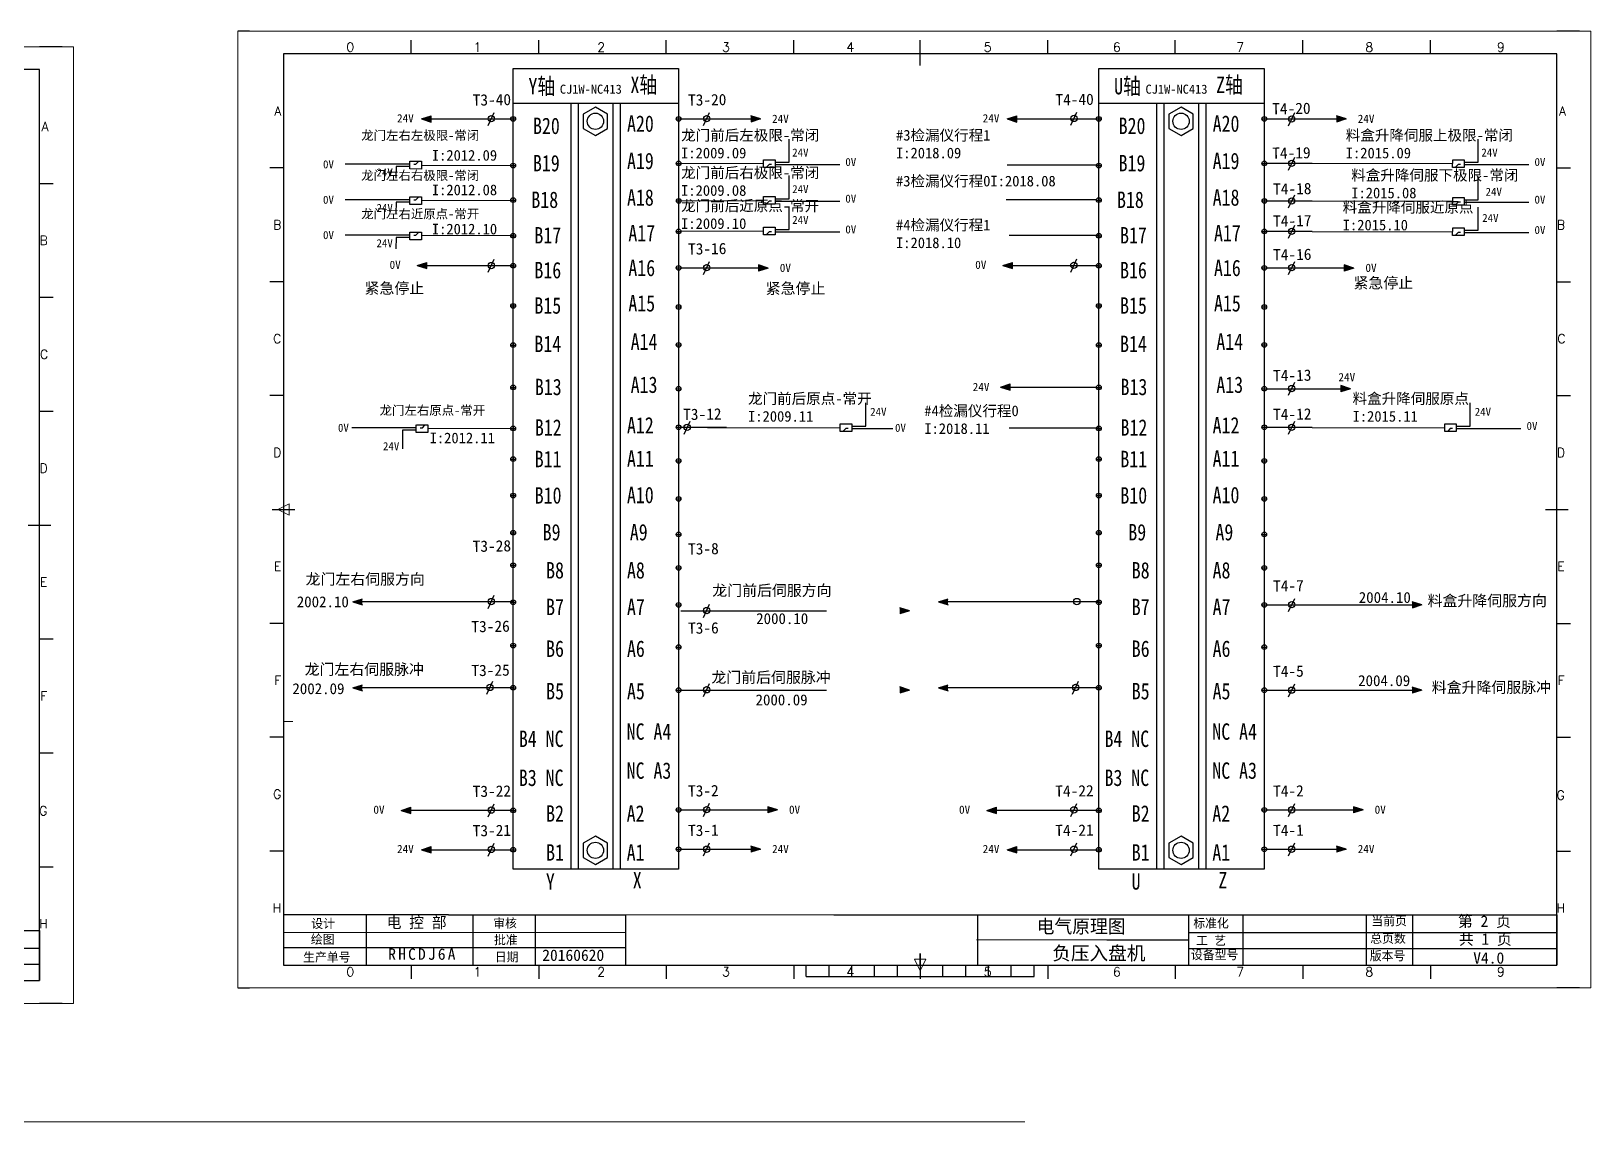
# Model space of a CAD drawing. Extents: x 2368 to 9674, y -1476 to 1321.
# Drawn here: x 4365 to 5049, y -358 to 121 of the extents above; entities that cross this region are included whole.
import ezdxf
from ezdxf.enums import TextEntityAlignment as Align

# ---------------------------------------------------------------- set-up
doc = ezdxf.new("R2010")
doc.units = 0
doc.header["$MEASUREMENT"] = 0
doc.linetypes.add('ACAD_ISO02W100', pattern=[15, 12, -3])
doc.layers.add('1', color=3, linetype='Continuous', lineweight=20)
doc.layers.add('AE_BOR', color=1, linetype='Continuous')
doc.layers.add('SYMS', color=7, linetype='Continuous')
doc.styles.add('HZ', font='', dxfattribs={"width": 0.8})
doc.styles.add('WD', font='romans.shx', dxfattribs={"bigfont": 'gbcbig.shx'})
doc.styles.get('HZ').set_extended_font_data('SimSun')

# ---------------------------------------------------------------- blocks, each defined once
blk = doc.blocks.new('gb_a2_a')
for p, q in [((584, 410), (25, 410)), ((25, 410), (25, 10)), ((584, 10), (584, 410)), ((25, 10), (584, 10))]:
    blk.add_line(p, q)
at = {"lineweight": 9, "ltscale": 0.1}
blk.add_line((25, 116.86), (29, 116.86), dxfattribs=at)
at = {"layer": 'AE_BOR', "lineweight": 30}
for p, q in [((10, 420), (4.93, 420)), ((594, 420), (584, 420)), ((4.93, 0), (10, 0)), ((594, 0), (584, 0))]:
    blk.add_line(p, q, dxfattribs=at)
at = {"layer": 'AE_BOR', "color": 1, "lineweight": 15}
for p, q in [((4.93, 420), (598.93, 420)), ((4.93, 0), (4.93, 420)), ((598.93, 420), (598.93, 0)), ((22.5, 210), (27.5, 212.5)), ((27.5, 212.5), (27.5, 207.5)), ((27.5, 207.5), (22.5, 210)), ((304.5, 7.5), (302, 12.5)), ((302, 12.5), (307, 12.5)), ((307, 12.5), (304.5, 7.5)), ((598.93, 0), (4.93, 0))]:
    blk.add_line(p, q, dxfattribs=at)
at = {"layer": 'AE_BOR'}
for p, q in [((81, 410), (81, 416)), ((137, 410), (137, 416)), ((193, 410), (193, 416)), ((249, 410), (249, 416)), ((304.5, 410), (304.5, 416)), ((360.5, 410), (360.5, 416)), ((416.5, 410), (416.5, 416)), ((472.5, 410), (472.5, 416)), ((528.5, 410), (528.5, 416)), ((25, 360), (19, 360)), ((584, 360), (590, 360)), ((25, 310), (19, 310)), ((584, 310), (590, 310)), ((25, 260), (19, 260)), ((584, 260), (590, 260)), ((25, 160), (19, 160)), ((584, 160), (590, 160)), ((25, 110), (19, 110)), ((584, 110), (590, 110)), ((25, 60), (19, 60)), ((584, 60), (590, 60)), ((81, 10), (81, 4)), ((137, 10), (137, 4)), ((193, 10), (193, 4)), ((249, 10), (249, 4)), ((304.5, 10), (304.5, 4)), ((360.5, 10), (360.5, 4)), ((416.5, 10), (416.5, 4)), ((472.5, 10), (472.5, 4)), ((528.5, 10), (528.5, 4))]:
    blk.add_line(p, q, dxfattribs=at)
at = {"layer": 'AE_BOR', "color": 2, "lineweight": 30}
for p, q in [((304.5, 405), (304.5, 415)), ((20, 210), (30, 210)), ((579, 210), (589, 210)), ((304.5, 10), (304.5, 15)), ((304.5, 15), (304.5, 5)), ((254.5, 5), (254.5, 10)), ((264.5, 5), (264.5, 10)), ((274.5, 5), (274.5, 10)), ((284.5, 5), (284.5, 10)), ((294.5, 5), (294.5, 10)), ((304.5, 10), (304.5, 5)), ((314.5, 5), (314.5, 10)), ((324.5, 5), (324.5, 10)), ((334.5, 5), (334.5, 10)), ((344.5, 5), (344.5, 10)), ((354.5, 5), (354.5, 10)), ((254.5, 5), (354.5, 5))]:
    blk.add_line(p, q, dxfattribs=at)
at = {"layer": 'AE_BOR', "style": 'WD'}
for s, p in [('0', (54.27, 411)), ('1', (110.12, 411)), ('2', (164.42, 411)), ('3', (219.22, 411)), ('4', (273.82, 411)), ('5', (334.12, 411)), ('6', (390.81, 411)), ('7', (445.01, 411)), ('8', (501.67, 411)), ('9', (559.4, 411)), ('0', (54.27, 5)), ('1', (110.12, 5)), ('2', (164.42, 5)), ('3', (219.22, 5)), ('4', (273.82, 5)), ('5', (334.12, 5)), ('6', (390.81, 5)), ('7', (445.01, 5)), ('8', (501.67, 5)), ('9', (559.4, 5))]:
    blk.add_text(s, height=4, dxfattribs=at).set_placement(p, align=Align.CENTER)
for s, p in [('A', (24, 385)), ('A', (588.05, 385)), ('B', (24, 335)), ('B', (587.67, 335)), ('C', (24, 285)), ('C', (587.86, 285)), ('D', (24, 235)), ('D', (587.67, 235)), ('E', (24, 185)), ('E', (587.48, 185)), ('F', (24, 135)), ('F', (587.48, 135)), ('F', (587.48, 135)), ('G', (24, 85)), ('G', (587.48, 84.56)), ('H', (24, 35)), ('H', (587.67, 35))]:
    blk.add_text(s, height=4, dxfattribs=at).set_placement(p, align=Align.MIDDLE_RIGHT)

msp = doc.modelspace()

# ---------------------------------------------------------------- hatches: boundary and pattern name
for points in [[(4535.92688, 82.68539), (4540.17178, 84.04576), (4540.17178, 81.32503)], [(4684.70133, 82.68539), (4680.45643, 81.32503), (4680.45643, 84.04576)], [(4793.05615, 82.68539), (4797.30106, 84.04576), (4797.30106, 81.32503)], [(4941.83061, 82.68539), (4937.58571, 81.32503), (4937.58571, 84.04576)], [(4533.98721, 18.34826), (4538.23211, 19.70862), (4538.23211, 16.98789)], [(4688.0959, 17.23894), (4683.851, 15.87858), (4683.851, 18.59931)], [(4791.11649, 18.34826), (4795.36139, 19.70862), (4795.36139, 16.98789)], [(4945.22518, 17.23894), (4940.98028, 15.87858), (4940.98028, 18.59931)], [(4790.12172, -35.03076), (4794.36662, -33.6704), (4794.36662, -36.39113)], [(4943.71747, -35.77106), (4939.47257, -37.13142), (4939.47257, -34.41069)], [(4505.71727, -129.34107), (4509.96217, -127.98071), (4509.96217, -130.70144)], [(4762.80734, -129.34107), (4767.05224, -127.98071), (4767.05224, -130.70144)], [(4975.03865, -130.67634), (4970.79375, -132.03671), (4970.79375, -129.31598)], [(4750.10786, -133.25657), (4745.86296, -134.61694), (4745.86296, -131.89621)], [(4505.71727, -167.05193), (4509.96217, -165.69157), (4509.96217, -168.4123)], [(4750.10786, -168.05183), (4745.86296, -169.4122), (4745.86296, -166.69147)], [(4762.80734, -167.05193), (4767.05224, -165.69157), (4767.05224, -168.4123)], [(4975.03865, -168.10897), (4970.79375, -169.46933), (4970.79375, -166.7486)], [(4526.88721, -220.87174), (4531.13211, -219.51138), (4531.13211, -222.23211)], [(4692.1359, -220.66106), (4687.891, -222.02142), (4687.891, -219.30069)], [(4784.01649, -220.87174), (4788.26139, -219.51138), (4788.26139, -222.23211)], [(4949.26518, -220.66106), (4945.02028, -222.02142), (4945.02028, -219.30069)], [(4535.92688, -238.14132), (4540.17178, -236.78095), (4540.17178, -239.50168)], [(4684.70133, -237.93063), (4680.45643, -239.291), (4680.45643, -236.57027)], [(4793.05615, -238.14132), (4797.30106, -236.78095), (4797.30106, -239.50168)], [(4941.83061, -237.93063), (4937.58571, -239.291), (4937.58571, -236.57027)]]:
    msp.add_hatch(color=256).paths.add_polyline_path(points)

# ---------------------------------------------------------------- linework, layer by layer
for p, q in [((4576.11835, 104.77825), (4648.75476, 104.77825)), ((4576.11835, -246.71174), (4576.11835, 104.77825)), ((4648.75476, 104.77825), (4648.75476, -246.71174)), ((4833.24763, 104.77825), (4905.88404, 104.77825)), ((4833.24763, -246.71174), (4833.24763, 104.77825)), ((4905.88404, 104.77825), (4905.88404, -246.71174)), ((4576.11835, 89.60362), (4648.75476, 89.60362)), ((4588.98271, 89.68691), (4635.79359, 89.68691)), ((4601.61645, -246.71174), (4601.61645, 89.68691)), ((4623.03709, 89.68691), (4623.03709, -246.71174)), ((4833.24763, 89.60362), (4905.88404, 89.60362)), ((4846.11199, 89.68691), (4892.92287, 89.68691)), ((4858.74573, -246.71174), (4858.74573, 89.68691)), ((4880.16637, 89.68691), (4880.16637, -246.71174)), ((4535.92688, 82.68539), (4540.17178, 84.04576)), ((4535.92688, 82.68539), (4540.17178, 81.32503)), ((4540.17178, 81.32503), (4540.17178, 84.04576)), ((4540.17178, 82.68539), (4576.11835, 82.68539)), ((4565.15755, 79.811), (4567.81472, 85.55978)), ((4648.75476, 82.68539), (4684.70133, 82.68539)), ((4659.70031, 79.811), (4662.35748, 85.55978)), ((4684.70133, 82.68539), (4680.45643, 84.04576)), ((4684.70133, 82.68539), (4680.45643, 81.32503)), ((4793.05615, 82.68539), (4797.30106, 84.04576)), ((4793.05615, 82.68539), (4797.30106, 81.32503)), ((4797.30106, 81.32503), (4797.30106, 84.04576)), ((4797.30106, 82.68539), (4833.24763, 82.68539)), ((4821.00103, 79.91508), (4823.65821, 85.66385)), ((4905.88404, 82.68539), (4941.83061, 82.68539)), ((4916.57731, 79.70439), (4919.23448, 85.45317)), ((4941.83061, 82.68539), (4937.58571, 84.04576)), ((4941.83061, 82.68539), (4937.58571, 81.32503)), ((4530.78501, 62.77239), (4502.40432, 62.77239)), ((4530.77951, 60.72525), (4530.78861, 64.12021)), ((4530.78861, 64.12021), (4535.87511, 64.10659)), ((4535.87511, 64.10659), (4535.86602, 60.71163)), ((4686.02228, 61.34805), (4686.03137, 64.74301)), ((4686.03137, 64.74301), (4691.11787, 64.72939)), ((4691.11787, 64.72939), (4691.10878, 61.33443)), ((4691.11238, 62.68225), (4719.49307, 62.68225)), ((4916.57731, 60.18751), (4919.23448, 65.93629)), ((4988.59521, 61.34805), (4988.6043, 64.74301)), ((4988.6043, 64.74301), (4993.6908, 64.72939)), ((4993.6908, 64.72939), (4993.68171, 61.33443)), ((4993.68531, 62.68225), (5022.066, 62.68225)), ((4535.86602, 60.71163), (4530.77951, 60.72525)), ((4691.10878, 61.33443), (4686.02228, 61.34805)), ((4993.68171, 61.33443), (4988.59521, 61.34805)), ((4530.77951, 45.16894), (4530.78861, 48.5639)), ((4530.78861, 48.5639), (4535.87511, 48.55028)), ((4535.87511, 48.55028), (4535.86602, 45.15532)), ((4686.02228, 45.27973), (4686.03137, 48.67469)), ((4686.03137, 48.67469), (4691.11787, 48.66107)), ((4691.11787, 48.66107), (4691.10878, 45.26611)), ((4916.57731, 43.69129), (4919.23448, 49.44006)), ((4988.59521, 44.85183), (4988.6043, 48.24679)), ((4988.6043, 48.24679), (4993.6908, 48.23317)), ((4993.6908, 48.23317), (4993.68171, 44.8382)), ((4530.78501, 47.21608), (4502.40432, 47.21608)), ((4535.86602, 45.15532), (4530.77951, 45.16894)), ((4691.10878, 45.26611), (4686.02228, 45.27973)), ((4691.11238, 46.61393), (4719.49307, 46.61393)), ((4993.68171, 44.8382), (4988.59521, 44.85183)), ((4993.68531, 46.18602), (5022.066, 46.18602)), ((4686.02228, 31.75883), (4686.03137, 35.15379)), ((4686.03137, 35.15379), (4691.11787, 35.14017)), ((4691.11787, 35.14017), (4691.10878, 31.74521)), ((4916.57731, 30.34329), (4919.23448, 36.09207)), ((4988.59521, 31.50383), (4988.6043, 34.89879)), ((4988.6043, 34.89879), (4993.6908, 34.88517)), ((4993.6908, 34.88517), (4993.68171, 31.49021)), ((4530.78501, 31.70334), (4502.40432, 31.70334)), ((4530.77951, 29.6562), (4530.78861, 33.05116)), ((4535.86602, 29.64258), (4530.77951, 29.6562)), ((4530.78861, 33.05116), (4535.87511, 33.03754)), ((4535.87511, 33.03754), (4535.86602, 29.64258)), ((4691.10878, 31.74521), (4686.02228, 31.75883)), ((4691.11238, 33.09303), (4719.49307, 33.09303)), ((4993.68171, 31.49021), (4988.59521, 31.50383)), ((4993.68531, 32.83803), (5022.066, 32.83803)), ((4565.15755, 15.35894), (4567.81472, 21.10771)), ((4820.95293, 15.46301), (4823.6101, 21.21179)), ((4533.98721, 18.34826), (4538.23211, 19.70862)), ((4533.98721, 18.34826), (4538.23211, 16.98789)), ((4576.11835, 18.23332), (4538.17093, 18.23332)), ((4538.23211, 16.98789), (4538.23211, 19.70862)), ((4648.75476, 17.28884), (4683.91051, 17.28884)), ((4659.70031, 14.41445), (4662.35748, 20.16323)), ((4688.0959, 17.23894), (4683.851, 18.59931)), ((4683.851, 18.59931), (4683.851, 15.87858)), ((4688.0959, 17.23894), (4683.851, 15.87858)), ((4791.11649, 18.34826), (4795.36139, 19.70862)), ((4791.11649, 18.34826), (4795.36139, 16.98789)), ((4833.24763, 18.23332), (4795.3002, 18.23332)), ((4795.36139, 16.98789), (4795.36139, 19.70862)), ((4905.88404, 17.28884), (4941.03979, 17.28884)), ((4916.57731, 14.41445), (4919.23448, 20.16323)), ((4945.22518, 17.23894), (4940.98028, 18.59931)), ((4940.98028, 18.59931), (4940.98028, 15.87858)), ((4945.22518, 17.23894), (4940.98028, 15.87858)), ((4790.12172, -35.03076), (4794.36662, -33.6704)), ((4794.36662, -36.39113), (4794.36662, -33.6704)), ((4916.57731, -38.64545), (4919.23448, -32.89667)), ((4790.12172, -35.03076), (4794.36662, -36.39113)), ((4832.29086, -35.20261), (4794.34344, -35.20261)), ((4905.88404, -35.77106), (4939.47257, -35.77106)), ((4943.71747, -35.77106), (4939.47257, -34.41069)), ((4939.47257, -34.41069), (4939.47257, -37.13142)), ((4943.71747, -35.77106), (4939.47257, -37.13142)), ((4533.605, -52.91839), (4505.22431, -52.91839)), ((4533.56239, -54.96553), (4533.57148, -51.57057)), ((4533.6086, -51.57057), (4538.6951, -51.58419)), ((4538.65799, -51.58419), (4538.6489, -54.97915)), ((4651.15045, -55.69003), (4653.80762, -49.94125)), ((4719.69291, -54.52949), (4719.702, -51.13453)), ((4724.77941, -54.54311), (4719.69291, -54.52949)), ((4719.702, -51.13453), (4724.7885, -51.14815)), ((4724.7885, -51.14815), (4724.77941, -54.54311)), ((4724.78301, -53.19529), (4742.80829, -53.19529)), ((4916.57731, -55.69003), (4919.23448, -49.94125)), ((4985.11551, -54.52949), (4985.1246, -51.13453)), ((4990.20201, -54.54311), (4985.11551, -54.52949)), ((4985.1246, -51.13453), (4990.21111, -51.14815)), ((4990.21111, -51.14815), (4990.20201, -54.54311)), ((4990.20561, -53.19529), (5018.5863, -53.19529)), ((4538.6489, -54.97915), (4533.56239, -54.96553)), ((4505.71727, -129.34107), (4509.96217, -127.98071)), ((4505.71727, -129.34107), (4509.96217, -130.70144)), ((4576.11835, -129.30482), (4510.00924, -129.30482)), ((4565.15755, -132.17921), (4567.81472, -126.43043)), ((4762.80734, -129.34107), (4767.05224, -127.98071)), ((4762.80734, -129.34107), (4767.05224, -130.70144)), ((4833.20843, -129.30482), (4767.09931, -129.30482)), ((4916.57731, -133.55073), (4919.23448, -127.80195)), ((4975.03865, -130.67634), (4970.79375, -129.31598)), ((4649.79358, -133.25657), (4713.72085, -133.25657)), ((4659.72512, -136.13096), (4662.38229, -130.38219)), ((4750.10786, -133.25657), (4745.86296, -131.89621)), ((4750.10786, -133.25657), (4745.86296, -134.61694)), ((4906.92286, -130.67634), (4970.85013, -130.67634)), ((4975.03865, -130.67634), (4970.79375, -132.03671)), ((4564.59721, -169.89007), (4567.25438, -164.14129)), ((4821.68728, -169.89007), (4824.34445, -164.14129)), ((4505.71727, -167.05193), (4509.96217, -165.69157)), ((4505.71727, -167.05193), (4509.96217, -168.4123)), ((4576.11835, -167.01568), (4510.00924, -167.01568)), ((4649.79358, -168.05183), (4713.72085, -168.05183)), ((4659.70031, -170.92622), (4662.35748, -165.17744)), ((4750.10786, -168.05183), (4745.86296, -166.69147)), ((4750.10786, -168.05183), (4745.86296, -169.4122)), ((4762.80734, -167.05193), (4767.05224, -165.69157)), ((4762.80734, -167.05193), (4767.05224, -168.4123)), ((4833.20843, -167.01568), (4767.09931, -167.01568)), ((4906.92286, -168.10897), (4970.85013, -168.10897)), ((4916.57731, -171.08997), (4919.23448, -165.34119)), ((4975.03865, -168.10897), (4970.79375, -166.7486)), ((4975.03865, -168.10897), (4970.79375, -169.46933)), ((4565.15755, -223.74613), (4567.81472, -217.99735)), ((4659.70031, -223.53545), (4662.35748, -217.78667)), ((4820.95293, -223.64206), (4823.6101, -217.89328)), ((4916.57731, -223.64206), (4919.23448, -217.89328)), ((4526.88721, -220.87174), (4531.13211, -219.51138)), ((4526.88721, -220.87174), (4531.13211, -222.23211)), ((4576.11835, -220.87174), (4531.07093, -220.87174)), ((4531.13211, -222.23211), (4531.13211, -219.51138)), ((4648.75476, -220.66106), (4688.31051, -220.66106)), ((4692.1359, -220.66106), (4687.891, -219.30069)), ((4687.891, -219.30069), (4687.891, -222.02142)), ((4692.1359, -220.66106), (4687.891, -222.02142)), ((4784.01649, -220.87174), (4788.26139, -219.51138)), ((4784.01649, -220.87174), (4788.26139, -222.23211)), ((4833.24763, -220.87174), (4788.2002, -220.87174)), ((4788.26139, -222.23211), (4788.26139, -219.51138)), ((4905.88404, -220.66106), (4945.43979, -220.66106)), ((4949.26518, -220.66106), (4945.02028, -219.30069)), ((4945.02028, -219.30069), (4945.02028, -222.02142)), ((4949.26518, -220.66106), (4945.02028, -222.02142)), ((4535.92688, -238.14132), (4540.17178, -236.78095)), ((4535.92688, -238.14132), (4540.17178, -239.50168)), ((4540.17178, -239.50168), (4540.17178, -236.78095)), ((4540.17178, -238.14132), (4576.11835, -238.14132)), ((4565.15755, -241.01571), (4567.81472, -235.26693)), ((4648.75476, -237.93063), (4684.70133, -237.93063)), ((4659.70031, -240.91163), (4662.35748, -235.16285)), ((4684.70133, -237.93063), (4680.45643, -236.57027)), ((4684.70133, -237.93063), (4680.45643, -239.291)), ((4793.05615, -238.14132), (4797.30106, -236.78095)), ((4793.05615, -238.14132), (4797.30106, -239.50168)), ((4797.30106, -239.50168), (4797.30106, -236.78095)), ((4797.30106, -238.14132), (4833.24763, -238.14132)), ((4820.95293, -240.91163), (4823.6101, -235.16285)), ((4905.88404, -237.93063), (4941.83061, -237.93063)), ((4916.57731, -240.91163), (4919.23448, -235.16285)), ((4941.83061, -237.93063), (4937.58571, -236.57027)), ((4941.83061, -237.93063), (4937.58571, -239.291)), ((4648.75476, -246.71174), (4576.11835, -246.71174)), ((4635.79359, -246.71174), (4588.98271, -246.71174)), ((4905.88404, -246.71174), (4833.24763, -246.71174)), ((4892.92287, -246.71174), (4846.11199, -246.71174)), ((4547.75329, -266.78033), (4475.3223, -266.78033)), ((4475.3223, -266.78033), (4475.3223, -288.77743)), ((4511.59577, -266.78033), (4511.59577, -288.77743)), ((4547.75329, -266.78033), (4625.3644, -266.78033)), ((4558.35778, -266.78033), (4558.35778, -288.77743)), ((4585.80392, -266.78033), (4585.80392, -288.78033)), ((4625.3644, -266.78033), (4625.3644, -288.77743)), ((4716.85546, -266.78033), (4836.75546, -266.78033)), ((4779.92085, -266.78033), (4779.92085, -288.77743)), ((4836.75546, -266.78033), (4974.32664, -266.78033)), ((4872.55001, -266.78033), (4872.55001, -288.77743)), ((4974.32664, -266.78033), (5034.3223, -266.78033)), ((4308.11093, -273.6283), (4368.10659, -273.6283)), ((4836.75546, -277.78033), (4872.51909, -277.78033)), ((4475.3223, -288.77743), (5034.3223, -288.77743)), ((3809.10659, -295.6254), (4368.10659, -295.6254))]:
    msp.add_line(p, q)
at = {"lineweight": -3}
for p, q in [((4575.07953, 82.68539), (4577.15717, 82.68539)), ((4576.11835, 83.72421), (4576.11835, 81.64657)), ((4647.71594, 82.68539), (4649.79358, 82.68539)), ((4648.75476, 83.72421), (4648.75476, 81.64657)), ((4832.20881, 82.68539), (4834.28645, 82.68539)), ((4833.24763, 83.72421), (4833.24763, 81.64657)), ((4904.84522, 82.68539), (4906.92286, 82.68539)), ((4905.88404, 83.72421), (4905.88404, 81.64657)), ((4575.07953, 62.22717), (4577.15717, 62.22717)), ((4576.11835, 63.266), (4576.11835, 61.18835)), ((4647.71594, 63.18824), (4649.79358, 63.18824)), ((4648.75476, 64.22706), (4648.75476, 62.14941)), ((4832.20881, 62.22717), (4834.28645, 62.22717)), ((4833.24763, 63.266), (4833.24763, 61.18835)), ((4904.84522, 63.18824), (4906.92286, 63.18824)), ((4905.88404, 64.22706), (4905.88404, 62.14941)), ((4576.11835, 48.11608), (4576.11835, 46.03843)), ((4833.24763, 48.11608), (4833.24763, 46.03843)), ((4575.07953, 47.07725), (4577.15717, 47.07725)), ((4647.79805, 46.69201), (4649.8757, 46.69201)), ((4648.83687, 47.73083), (4648.83687, 45.65319)), ((4832.20881, 47.07725), (4834.28645, 47.07725)), ((4904.92733, 46.69201), (4907.00497, 46.69201)), ((4905.96615, 47.73083), (4905.96615, 45.65319)), ((4648.75476, 34.38284), (4648.75476, 32.30519)), ((4905.88404, 34.38284), (4905.88404, 32.30519)), ((4575.07953, 31.42532), (4577.15717, 31.42532)), ((4576.11835, 32.46414), (4576.11835, 30.3865)), ((4647.71594, 33.34402), (4649.79358, 33.34402)), ((4832.20881, 31.42532), (4834.28645, 31.42532)), ((4833.24763, 32.46414), (4833.24763, 30.3865)), ((4904.84522, 33.34402), (4906.92286, 33.34402)), ((4575.07953, 18.23332), (4577.15717, 18.23332)), ((4576.11835, 19.27215), (4576.11835, 17.1945)), ((4647.71594, 17.28884), (4649.79358, 17.28884)), ((4648.75476, 18.32766), (4648.75476, 16.25002)), ((4832.20881, 18.23332), (4834.28645, 18.23332)), ((4833.24763, 19.27215), (4833.24763, 17.1945)), ((4904.84522, 17.28884), (4906.92286, 17.28884)), ((4905.88404, 18.32766), (4905.88404, 16.25002)), ((4575.07953, 0.58964), (4577.15717, 0.58964)), ((4576.11835, 1.62846), (4576.11835, -0.44918)), ((4647.71594, 0.12826), (4649.79358, 0.12826)), ((4648.75476, 1.16708), (4648.75476, -0.91057)), ((4832.20881, 0.58964), (4834.28645, 0.58964)), ((4833.24763, 1.62846), (4833.24763, -0.44918)), ((4904.84522, 0.12826), (4906.92286, 0.12826)), ((4905.88404, 1.16708), (4905.88404, -0.91057)), ((4575.07953, -16.60083), (4577.15717, -16.60083)), ((4576.11835, -15.56201), (4576.11835, -17.63966)), ((4647.71594, -16.50448), (4649.79358, -16.50448)), ((4648.75476, -15.46566), (4648.75476, -17.5433)), ((4832.20881, -16.60083), (4834.28645, -16.60083)), ((4833.24763, -15.56201), (4833.24763, -17.63966)), ((4904.84522, -16.50448), (4906.92286, -16.50448)), ((4905.88404, -15.46566), (4905.88404, -17.5433)), ((4576.11835, -34.13959), (4576.11835, -36.21723)), ((4833.24763, -34.13959), (4833.24763, -36.21723)), ((4575.07953, -35.17841), (4577.15717, -35.17841)), ((4647.71594, -35.77106), (4649.79358, -35.77106)), ((4648.75476, -34.73224), (4648.75476, -36.80988)), ((4832.20881, -35.17841), (4834.28645, -35.17841)), ((4904.84522, -35.77106), (4906.92286, -35.77106)), ((4905.88404, -34.73224), (4905.88404, -36.80988)), ((4575.07953, -53.17177), (4577.15717, -53.17177)), ((4576.11835, -52.13295), (4576.11835, -54.21059)), ((4647.71594, -52.6893), (4649.79358, -52.6893)), ((4648.75476, -51.65048), (4648.75476, -53.72813)), ((4832.20881, -53.17177), (4834.28645, -53.17177)), ((4833.24763, -52.13295), (4833.24763, -54.21059)), ((4904.84522, -52.6893), (4906.92286, -52.6893)), ((4905.88404, -51.65048), (4905.88404, -53.72813)), ((4575.07953, -66.6668), (4577.15717, -66.6668)), ((4576.11835, -65.62798), (4576.11835, -67.70562)), ((4647.71594, -67.45176), (4649.79358, -67.45176)), ((4648.75476, -66.41294), (4648.75476, -68.49058)), ((4832.20881, -66.6668), (4834.28645, -66.6668)), ((4833.24763, -65.62798), (4833.24763, -67.70562)), ((4904.84522, -67.45176), (4906.92286, -67.45176)), ((4905.88404, -66.41294), (4905.88404, -68.49058)), ((4576.11835, -81.65331), (4576.11835, -83.73095)), ((4833.24763, -81.65331), (4833.24763, -83.73095)), ((4575.07953, -82.69213), (4577.15717, -82.69213)), ((4647.71594, -84.14739), (4649.79358, -84.14739)), ((4648.75476, -83.10857), (4648.75476, -85.18622)), ((4832.20881, -82.69213), (4834.28645, -82.69213)), ((4904.84522, -84.14739), (4906.92286, -84.14739)), ((4905.88404, -83.10857), (4905.88404, -85.18622)), ((4575.07953, -98.99863), (4577.15717, -98.99863)), ((4576.11835, -97.95981), (4576.11835, -100.03745)), ((4647.71594, -99.72999), (4649.79358, -99.72999)), ((4648.75476, -98.69117), (4648.75476, -100.76882)), ((4832.20881, -98.99863), (4834.28645, -98.99863)), ((4833.24763, -97.95981), (4833.24763, -100.03745)), ((4904.84522, -99.72999), (4906.92286, -99.72999)), ((4905.88404, -98.69117), (4905.88404, -100.76882)), ((4575.07953, -113.23917), (4577.15717, -113.23917)), ((4576.11835, -112.20035), (4576.11835, -114.27799)), ((4647.71594, -114.41122), (4649.79358, -114.41122)), ((4648.75476, -113.3724), (4648.75476, -115.45004)), ((4832.20881, -113.23917), (4834.28645, -113.23917)), ((4833.24763, -112.20035), (4833.24763, -114.27799)), ((4904.84522, -114.41122), (4906.92286, -114.41122)), ((4905.88404, -113.3724), (4905.88404, -115.45004)), ((4575.07953, -129.48932), (4577.15717, -129.48932)), ((4576.11835, -128.4505), (4576.11835, -130.52814)), ((4648.75476, -129.63752), (4648.75476, -131.71516)), ((4832.20881, -129.48932), (4834.28645, -129.48932)), ((4833.24763, -128.4505), (4833.24763, -130.52814)), ((4905.88404, -129.63752), (4905.88404, -131.71516)), ((4647.71594, -130.67634), (4649.79358, -130.67634)), ((4904.84522, -130.67634), (4906.92286, -130.67634)), ((4575.07953, -148.52177), (4577.15717, -148.52177)), ((4576.11835, -147.48295), (4576.11835, -149.5606)), ((4647.71594, -149.20648), (4649.79358, -149.20648)), ((4648.75476, -148.16766), (4648.75476, -150.2453)), ((4832.20881, -148.52177), (4834.28645, -148.52177)), ((4833.24763, -147.48295), (4833.24763, -149.5606)), ((4904.84522, -149.20648), (4906.92286, -149.20648)), ((4905.88404, -148.16766), (4905.88404, -150.2453)), ((4575.07953, -167.07521), (4577.15717, -167.07521)), ((4576.11835, -166.03639), (4576.11835, -168.11404)), ((4647.71594, -168.10897), (4649.79358, -168.10897)), ((4648.75476, -167.07015), (4648.75476, -169.14779)), ((4832.20881, -167.07521), (4834.28645, -167.07521)), ((4833.24763, -166.03639), (4833.24763, -168.11404)), ((4904.84522, -168.10897), (4906.92286, -168.10897)), ((4905.88404, -167.07015), (4905.88404, -169.14779)), ((4575.07953, -220.87174), (4577.15717, -220.87174)), ((4576.11835, -219.83292), (4576.11835, -221.91056)), ((4647.71594, -220.66106), (4649.79358, -220.66106)), ((4648.75476, -219.62223), (4648.75476, -221.69988)), ((4832.20881, -220.87174), (4834.28645, -220.87174)), ((4833.24763, -219.83292), (4833.24763, -221.91056)), ((4904.84522, -220.66106), (4906.92286, -220.66106)), ((4905.88404, -219.62223), (4905.88404, -221.69988)), ((4575.07953, -238.14132), (4577.15717, -238.14132)), ((4576.11835, -237.10249), (4576.11835, -239.18014)), ((4647.71594, -237.93063), (4649.79358, -237.93063)), ((4648.75476, -236.89181), (4648.75476, -238.96945)), ((4832.20881, -238.14132), (4834.28645, -238.14132)), ((4833.24763, -237.10249), (4833.24763, -239.18014)), ((4904.84522, -237.93063), (4906.92286, -237.93063)), ((4905.88404, -236.89181), (4905.88404, -238.96945))]:
    msp.add_line(p, q, dxfattribs=at)
at = {"linetype": 'ACAD_ISO02W100'}
for p, q in [((4697.22554, 63.68256), (4697.25281, 73.86612)), ((4999.79847, 63.68256), (4999.82574, 73.86612)), ((4524.67184, 61.77208), (4524.64457, 56.6663)), ((4530.78227, 61.75572), (4524.67184, 61.77208)), ((4532.43402, 62.77239), (4533.41639, 62.76976)), ((4533.41639, 62.76976), (4534.57791, 63.96811)), ((4688.48099, 62.68488), (4687.31947, 61.48653)), ((4689.46336, 62.68225), (4688.48099, 62.68488)), ((4691.11511, 63.69892), (4697.22554, 63.68256)), ((4991.05392, 62.68488), (4989.8924, 61.48653)), ((4992.03629, 62.68225), (4991.05392, 62.68488)), ((4993.68804, 63.69892), (4999.79847, 63.68256)), ((4697.22554, 47.61424), (4697.25281, 57.79781)), ((4999.79847, 47.18634), (4999.82574, 57.3699)), ((4533.41639, 47.21345), (4534.57791, 48.4118)), ((4524.67184, 46.21577), (4524.64457, 41.10999)), ((4530.78227, 46.1994), (4524.67184, 46.21577)), ((4532.43402, 47.21608), (4533.41639, 47.21345)), ((4688.48099, 46.61656), (4687.31947, 45.41821)), ((4689.46336, 46.61393), (4688.48099, 46.61656)), ((4691.11511, 47.63061), (4697.22554, 47.61424)), ((4697.22554, 34.09334), (4697.25281, 44.2769)), ((4991.05392, 46.18865), (4989.8924, 44.9903)), ((4992.03629, 46.18602), (4991.05392, 46.18865)), ((4993.68804, 47.2027), (4999.79847, 47.18634)), ((4999.79847, 33.83834), (4999.82574, 44.0219)), ((4524.67184, 30.70303), (4524.64457, 25.59725)), ((4530.78227, 30.68667), (4524.67184, 30.70303)), ((4532.43402, 31.70334), (4533.41639, 31.70071)), ((4533.41639, 31.70071), (4534.57791, 32.89906)), ((4688.48099, 33.09566), (4687.31947, 31.89731)), ((4689.46336, 33.09303), (4688.48099, 33.09566)), ((4691.11511, 34.1097), (4697.22554, 34.09334)), ((4991.05392, 32.84066), (4989.8924, 31.64231)), ((4992.03629, 32.83803), (4991.05392, 32.84066)), ((4993.68804, 33.8547), (4999.79847, 33.83834)), ((4730.89618, -52.19498), (4730.92344, -42.01142)), ((4996.31878, -52.19498), (4996.34605, -42.01142)), ((4533.56515, -53.93507), (4527.45472, -53.9187)), ((4535.25402, -52.91839), (4536.23638, -52.92102)), ((4536.23638, -52.92102), (4537.39791, -51.72267)), ((4722.15163, -53.19266), (4720.99011, -54.39101)), ((4723.134, -53.19529), (4722.15163, -53.19266)), ((4724.78575, -52.17862), (4730.89618, -52.19498)), ((4987.57423, -53.19266), (4986.41271, -54.39101)), ((4988.5566, -53.19529), (4987.57423, -53.19266)), ((4990.20835, -52.17862), (4996.31878, -52.19498))]:
    msp.add_line(p, q, dxfattribs=at)
at = {"lineweight": 0}
for p, q in [((4574.95586, 62.21583), (4535.95332, 62.21583)), ((4649.54124, 63.17546), (4686.02717, 63.17546)), ((4926.93538, 63.0619), (4988.65183, 63.0619)), ((4575.80785, 46.94701), (4535.93999, 46.94701)), ((4649.54124, 46.68214), (4686.02603, 46.68214)), ((4927.00435, 46.5272), (4988.64006, 46.5272)), ((4575.96037, 31.47469), (4536.12572, 31.47469)), ((4649.54124, 33.38295), (4686.02662, 33.38295)), ((4926.87466, 33.19911), (4988.59928, 33.19911)), ((4575.27485, -53.14876), (4538.66419, -53.14876)), ((4661.5035, -52.8902), (4719.47158, -52.8902)), ((4926.9261, -52.8902), (4984.89418, -52.8902)), ((4800.80667, -357.62209), (2367.8022, -357.62209))]:
    msp.add_line(p, q, dxfattribs=at)
at = {"lineweight": -3, "ltscale": 0.5}
for p, q in [((4832.71646, 62.39274), (4792.95114, 62.40911)), ((4926.93538, 63.0619), (4905.88404, 63.0619)), ((4832.23931, 47.13786), (4792.59405, 47.15423)), ((4926.93538, 46.56567), (4905.88404, 46.56567)), ((4833.38932, 31.56465), (4793.86449, 31.58102)), ((4926.93538, 33.21768), (4905.88404, 33.21768)), ((4527.45472, -53.9187), (4527.45472, -62.16295)), ((4669.77526, -52.81564), (4648.72392, -52.81564)), ((4833.38932, -53.10033), (4793.86449, -53.08396)), ((4926.93538, -52.81564), (4905.88404, -52.81564))]:
    msp.add_line(p, q, dxfattribs=at)
at = {"lineweight": 9, "ltscale": 0.1}
for p, q in [((4625.3644, -266.78033), (4716.85546, -266.78033)), ((4779.55267, -277.78033), (4836.75546, -277.78033))]:
    msp.add_line(p, q, dxfattribs=at)
at = {"color": 0, "ltscale": 2}
for p, q in [((4896.43784, -266.78033), (4896.43784, -288.77743)), ((4971.02003, -266.78033), (4971.02003, -288.77743)), ((4475.3223, -274.46409), (4625.3644, -274.40408)), ((4872.63177, -274.53538), (5034.3223, -274.47247)), ((4206.41606, -281.38336), (4368.10659, -281.32044)), ((4475.3223, -281.16186), (4625.3644, -281.16186)), ((4872.51909, -281.50078), (5034.3223, -281.50078)), ((4206.30338, -288.34875), (4368.10659, -288.34875))]:
    msp.add_line(p, q, dxfattribs=at)
at = {"color": 0}
for p, q in [((4950.60543, -266.78033), (4950.60543, -288.77743)), ((5034.3223, -266.78033), (5034.3223, -288.77743)), ((4368.10659, -273.6283), (4368.10659, -295.6254))]:
    msp.add_line(p, q, dxfattribs=at)
for points in [[(4604.7396, 89.60362), (4619.86992, 89.60362), (4619.86992, -246.71174), (4604.7396, -246.71174)], [(4861.86887, 89.60362), (4876.9992, 89.60362), (4876.9992, -246.71174), (4861.86887, -246.71174)], [(4612.22888, 87.87261), (4606.85501, 84.77), (4606.85501, 78.56479), (4612.22888, 75.46218), (4617.60275, 78.56479), (4617.60275, 84.77)], [(4869.35816, 87.87261), (4863.98429, 84.77), (4863.98429, 78.56479), (4869.35816, 75.46218), (4874.73203, 78.56479), (4874.73203, 84.77)], [(4612.22888, -232.21569), (4606.85501, -235.31829), (4606.85501, -241.52351), (4612.22888, -244.62611), (4617.60275, -241.52351), (4617.60275, -235.31829)], [(4869.35816, -232.21569), (4863.98429, -235.31829), (4863.98429, -241.52351), (4869.35816, -244.62611), (4874.73203, -241.52351), (4874.73203, -235.31829)]]:
    msp.add_lwpolyline(points, close=True)
at = {"color": 6}
for centre in [(4566.51094, 82.792), (4661.05371, 82.792), (4822.35443, 82.89608), (4917.9307, 82.68539), (4917.9307, 63.16851), (4917.9307, 46.67229), (4917.9307, 33.32429), (4566.51094, 18.33994), (4661.05371, 17.39545), (4822.30633, 18.44401), (4917.9307, 17.39545), (4917.9307, -35.66445), (4652.50384, -52.70903), (4917.9307, -52.70903), (4566.51094, -129.19821), (4823.60102, -129.19821), (4917.9307, -130.56973), (4661.07852, -133.14996), (4565.9506, -166.90907), (4661.05371, -167.94522), (4823.04068, -166.90907), (4917.9307, -168.10897), (4566.51094, -220.76513), (4661.05371, -220.55444), (4822.30633, -220.66106), (4917.9307, -220.66106), (4566.51094, -238.0347), (4661.05371, -237.93063), (4822.30633, -237.93063), (4917.9307, -237.93063)]:
    msp.add_circle(centre, 1.38376, dxfattribs=at)
at = {"lineweight": -3}
for centre in [(4576.11835, 82.68539), (4648.75476, 82.68539), (4833.24763, 82.68539), (4905.88404, 82.68539), (4576.11835, 62.22717), (4648.75476, 63.18824), (4833.24763, 62.22717), (4905.88404, 63.18824), (4576.11835, 47.07725), (4833.24763, 47.07725), (4648.83687, 46.69201), (4905.96615, 46.69201), (4648.75476, 33.34402), (4905.88404, 33.34402), (4576.11835, 31.42532), (4833.24763, 31.42532), (4576.11835, 18.23332), (4648.75476, 17.28884), (4833.24763, 18.23332), (4905.88404, 17.28884), (4576.11835, 0.58964), (4648.75476, 0.12826), (4833.24763, 0.58964), (4905.88404, 0.12826), (4576.11835, -16.60083), (4648.75476, -16.50448), (4833.24763, -16.60083), (4905.88404, -16.50448), (4576.11835, -35.17841), (4833.24763, -35.17841), (4648.75476, -35.77106), (4905.88404, -35.77106), (4576.11835, -53.17177), (4648.75476, -52.6893), (4833.24763, -53.17177), (4905.88404, -52.6893), (4576.11835, -66.6668), (4648.75476, -67.45176), (4833.24763, -66.6668), (4905.88404, -67.45176), (4576.11835, -82.69213), (4833.24763, -82.69213), (4648.75476, -84.14739), (4905.88404, -84.14739), (4576.11835, -98.99863), (4648.75476, -99.72999), (4833.24763, -98.99863), (4905.88404, -99.72999), (4576.11835, -113.23917), (4648.75476, -114.41122), (4833.24763, -113.23917), (4905.88404, -114.41122), (4576.11835, -129.48932), (4648.75476, -130.67634), (4833.24763, -129.48932), (4905.88404, -130.67634), (4576.11835, -148.52177), (4648.75476, -149.20648), (4833.24763, -148.52177), (4905.88404, -149.20648), (4576.11835, -167.07521), (4648.75476, -168.10897), (4833.24763, -167.07521), (4905.88404, -168.10897), (4576.11835, -220.87174), (4648.75476, -220.66106), (4833.24763, -220.87174), (4905.88404, -220.66106), (4576.11835, -238.14132), (4648.75476, -237.93063), (4833.24763, -238.14132), (4905.88404, -237.93063)]:
    msp.add_circle(centre, 1.03882, dxfattribs=at)
for centre in [(4612.22888, 81.6674), (4869.35816, 81.6674), (4612.22888, -238.4209), (4869.35816, -238.4209)]:
    msp.add_circle(centre, 3.57122)

# ---------------------------------------------------------------- block references
for p in [(4450.3223, -298.77743), (3784.10659, -305.6254)]:
    msp.add_blockref('gb_a2_a', p)

# ---------------------------------------------------------------- texts
at = {"attachment_point": 1}
for s, insert, char_height, width in [('{\\fFangSong|b0|i0|c134|p49;CJ1W-NC413}', (4596.60342, 97.7636), 4, 38.5041455), ('{\\fFangSong|b0|i0|c134|p49;CJ1W-NC413}', (4853.7327, 97.7636), 4, 38.5041455), ('24V', (4525.1126, 84.78865), 3.6, 10.8839331), ('24V', (4689.78068, 84.57796), 3.6, 10.8839331), ('24V', (4782.24188, 84.78865), 3.6, 10.8839331), ('24V', (4946.90996, 84.57796), 3.6, 10.8839331), ('{\\fSimSun|b0|i0|c134|p2;龙门左右左极限\\fSimSun|b0|i0|c0|p2;-\\fSimSun|b0|i0|c134|p2;常闭}', (4509.37664, 77.49876), 4, 68.0500761), ('{\\fSimSun|b0|i0|c134|p2;龙门前后左极限\\fSimSun|b0|i0|c0|p2;-\\fSimSun|b0|i0|c134|p2;常闭\\fSimSun|b0|i0|c0|p2;I:2009.09}', (4649.84405, 77.88662), 4.68, 77.6548256), ('{\\fSimSun|b0|i0|c134|p2;\\C1;#3检漏仪行程1\\P\\fSimSun|b0|i0|c0|p2;\\C256;I:201\\fSimSun|b0|i0|c134|p2;8\\fSimSun|b0|i0|c0|p2;.09}', (4744.19549, 77.88662), 4.68, 77.6548256), ('{\\fSimSun|b0|i0|c134|p2;料盒升降伺服上极限\\fSimSun|b0|i0|c0|p2;-\\fSimSun|b0|i0|c134|p2;常闭\\fSimSun|b0|i0|c0|p2;I:2015.09}', (4941.66831, 77.88662), 4.68, 77.6548256), ('{\\fSimSun|b0|i0|c0|p2;I:201\\fSimSun|b0|i0|c134|p2;2\\fSimSun|b0|i0|c0|p2;.09}', (4540.41698, 69.07464), 4.68, 76.67489), ('24V', (4698.62875, 69.71384), 3.51, 12.7833605), ('24V', (5001.20168, 69.71384), 3.51, 12.7833605), ('0V', (4492.62486, 64.52438), 3.51, 12.7833605), ('{\\fSimSun|b0|i0|c134|p2;龙门前后右极限\\fSimSun|b0|i0|c0|p2;-\\fSimSun|b0|i0|c134|p2;常闭\\fSimSun|b0|i0|c0|p2;I:\\fSimSun|b0|i0|c134|p2;2009\\fSimSun|b0|i0|c0|p2;.0\\fSimSun|b0|i0|c134|p2;8}', (4649.84405, 61.42697), 4.68, 77.6548256), ('0V', (4721.95771, 65.54017), 3.51, 12.7833605), ('0V', (5024.53064, 65.54017), 3.51, 12.7833605), ('{\\fSimSun|b0|i0|c134|p2;龙门左右右极限\\fSimSun|b0|i0|c0|p2;-\\fSimSun|b0|i0|c134|p2;常闭}', (4509.37664, 59.8941), 4, 68.0500761), ('24V', (4516.11032, 60.96114), 3.51, 12.7833605), ('{\\fSimSun|b0|i0|c134|p2;\\C1;#3检漏仪行程0\\fSimSun|b0|i0|c0|p2;\\C256;I:201\\fSimSun|b0|i0|c134|p2;8\\fSimSun|b0|i0|c0|p2;.0\\fSimSun|b0|i0|c134|p2;8}', (4744.19549, 57.76942), 4.68, 77.6548256), ('{\\fSimSun|b0|i0|c134|p2;料盒升降伺服下极限\\fSimSun|b0|i0|c0|p2;-\\fSimSun|b0|i0|c134|p2;常闭\\fSimSun|b0|i0|c0|p2;I:2015.08}', (4944.07419, 60.33948), 4.68, 76.67489), ('0V', (4492.62486, 48.96807), 3.51, 12.7833605), ('{\\fSimSun|b0|i0|c0|p2;I:201\\fSimSun|b0|i0|c134|p2;2\\fSimSun|b0|i0|c0|p2;.0\\fSimSun|b0|i0|c134|p2;8}', (4540.41698, 53.88624), 4.68, 76.67489), ('24V', (4698.62875, 53.64552), 3.51, 12.7833605), ('0V', (4721.95771, 49.47185), 3.51, 12.7833605), ('24V', (5003.05232, 52.47818), 3.51, 12.7833605), ('0V', (5024.53064, 49.04394), 3.51, 12.7833605), ('{\\fSimSun|b0|i0|c134|p2;龙门左右近原点\\fSimSun|b0|i0|c0|p2;-\\fSimSun|b0|i0|c134|p2;常开}', (4509.37664, 43.00668), 4, 68.0500761), ('24V', (4516.11032, 45.40483), 3.51, 12.7833605), ('{\\fSimSun|b0|i0|c134|p2;龙门前后近原点\\fSimSun|b0|i0|c0|p2;-\\fSimSun|b0|i0|c134|p2;常开\\fSimSun|b0|i0|c0|p2;I:\\fSimSun|b0|i0|c134|p2;2009\\fSimSun|b0|i0|c0|p2;.\\fSimSun|b0|i0|c134|p2;10}', (4649.84405, 46.90376), 4.68, 77.6548256), ('{\\fSimSun|b0|i0|c134|p2;料盒升降伺服近原点\\fSimSun|b0|i0|c0|p2;I:2015.10}', (4940.32287, 46.26566), 4.68, 68.0500761), ('{\\fSimSun|b0|i0|c0|p2;I:201\\fSimSun|b0|i0|c134|p2;2\\fSimSun|b0|i0|c0|p2;.\\fSimSun|b0|i0|c134|p2;10}', (4540.41698, 36.70396), 4.68, 76.67489), ('24V', (4698.62875, 40.12462), 3.51, 12.7833605), ('0V', (4721.95771, 35.95094), 3.51, 12.7833605), ('{\\fSimSun|b0|i0|c134|p2;\\C1;#4检漏仪行程1\\P\\fSimSun|b0|i0|c0|p2;\\C256;I:201\\fSimSun|b0|i0|c134|p2;8\\fSimSun|b0|i0|c0|p2;.\\fSimSun|b0|i0|c134|p2;10}', (4744.19549, 38.46041), 4.68, 77.6548256), ('24V', (5001.57178, 40.97876), 3.51, 12.7833605), ('0V', (5024.53064, 35.69595), 3.51, 12.7833605), ('0V', (4492.62486, 33.45534), 3.51, 12.7833605), ('24V', (4516.11032, 29.89209), 3.51, 12.7833605), ('0V', (4521.84429, 20.45151), 3.6, 10.8839331), ('0V', (4693.17525, 19.13151), 3.6, 10.8839331), ('0V', (4778.97357, 20.45151), 3.6, 10.8839331), ('{\\fSimSun|b0|i0|c134|p2;紧急停止}', (4945.06477, 13.11042), 4.8, 53.5800419), ('0V', (4950.30453, 19.13151), 3.6, 10.8839331), ('{\\fSimSun|b0|i0|c134|p2;紧急停止}', (4510.85874, 10.78072), 4.8, 53.5800419), ('{\\fSimSun|b0|i0|c134|p2;紧急停止}', (4686.99791, 10.69686), 4.8, 53.5800419), ('24V', (4777.86367, -33.19579), 3.6, 10.8839331), ('24V', (4938.45756, -28.86567), 3.6, 10.8839331), ('{\\fSimSun|b0|i0|c134|p2;龙门前后原点-常开\\fSimSun|b0|i0|c0|p2;I:\\fSimSun|b0|i0|c134|p2;2009\\fSimSun|b0|i0|c0|p2;.11}', (4679.24081, -37.7342), 4.68, 59.2275267), ('{\\fSimSun|b0|i0|c134|p2;料盒升降伺服原点\\fSimSun|b0|i0|c0|p2;I:2015.11}', (4944.66341, -37.7342), 4.68, 59.2275267), ('{\\fSimSun|b0|i0|c134|p2;龙门左右原点-常开}', (4517.46282, -43.23281), 4, 68.0500761), ('24V', (4732.85458, -44.13026), 3.51, 12.7833605), ('{\\fSimSun|b0|i0|c134|p2;\\C1;#4检漏仪行程0\\P\\fSimSun|b0|i0|c0|p2;\\C256;I:201\\fSimSun|b0|i0|c134|p2;8\\fSimSun|b0|i0|c0|p2;.\\fSimSun|b0|i0|c134|p2;11}', (4756.62252, -43.11208), 4.68, 77.6548256), ('24V', (4998.27718, -44.13026), 3.51, 12.7833605), ('0V', (4499.18878, -51.1664), 3.51, 12.7833605), ('0V', (4743.75816, -51.1664), 3.51, 12.7833605), ('0V', (5021.05095, -50.33738), 3.51, 12.7833605), ('24V', (4518.94718, -59.23155), 3.51, 12.7833605), ('{\\fSimSun|b0|i0|c0|p2;I:201\\fSimSun|b0|i0|c134|p2;2\\fSimSun|b0|i0|c0|p2;.11}', (4539.44015, -55.01885), 4.68, 68.0500761), ('{\\fSimSun|b0|i0|c134|p2;龙门左右伺服方向}', (4484.95657, -116.95244), 4.8, 67.4715553), ('{\\fSimSun|b0|i0|c134|p2;龙门前后伺服方向}', (4663.54159, -121.9092), 4.8, 67.4715553), ('2002.10', (4481.10308, -126.90723), 4.8, 53.5800419), ('2004.10', (4947.37364, -124.99621), 4.8, 53.5800419), ('{\\fSimSun|b0|i0|c134|p2;料盒升降伺服方向}', (4977.59459, -126.396), 4.8, 55.2195828), ('2000.10', (4682.80682, -134.27834), 4.8, 53.5800419), ('{\\fSimSun|b0|i0|c134|p2;龙门左右伺服脉冲}', (4484.55521, -156.53316), 4.8, 63.7959659), ('{\\fSimSun|b0|i0|c134|p2;龙门前后伺服脉冲}', (4663.14022, -160.06346), 4.8, 63.7959659), ('2004.09', (4947.10032, -161.50302), 4.8, 53.5800419), ('{\\fSimSun|b0|i0|c134|p2;料盒升降伺服脉冲}', (4979.41583, -164.45925), 4.8, 67.2702544), ('2002.09', (4479.1899, -165.05206), 4.8, 53.5800419), ('2000.09', (4682.5335, -169.96614), 4.8, 53.5800419), ('0V', (4514.74429, -218.76849), 3.6, 10.8839331), ('0V', (4697.21525, -218.76849), 3.6, 10.8839331), ('0V', (4771.87357, -218.76849), 3.6, 10.8839331), ('0V', (4954.34453, -218.76849), 3.6, 10.8839331), ('24V', (4525.1126, -236.03806), 3.6, 10.8839331), ('24V', (4689.78068, -236.03806), 3.6, 10.8839331), ('24V', (4782.24188, -236.03806), 3.6, 10.8839331), ('24V', (4946.90996, -236.03806), 3.6, 10.8839331), ('第 2 页', (4990.93968, -267.05435), 5, 38.1635092), ('共 1 页', (4991.34946, -274.89102), 5, 40.4924398), ('{\\fNSimSun|b0|i0|c134|p49;\\T1.28;RHCDJ6A}', (4521.25968, -281.48636), 5, 40.4924398), ('V4.0', (4997.63783, -283.18003), 5, 40.4924398)]:
    msp.add_mtext(s, dxfattribs=dict(at, insert=insert, char_height=char_height, width=width))
at = {"color": 0, "ltscale": 2, "attachment_point": 1}
for s, insert, char_height, width in [('电 控 部', (4520.57709, -267.56417), 5, 34.8313606), ('当前页', (4952.90362, -267.37587), 4, 19.3450259), ('设计', (4487.48302, -268.5364), 4, 19.3450259), ('审核', (4567.35437, -268.35874), 4, 25.507459), ('电气原理图', (4805.97229, -268.78371), 6, 43.9128196), ('标准化', (4874.70969, -268.36126), 4, 23.3399102), ('{\\C256;绘图}', (4487.27604, -275.46411), 4, 19.3450259), ('批准', (4567.68615, -275.68527), 4, 25.507459), ('{\\fSimSun|b0|i0|c134|p2;负压入盘机}', (4812.7935, -280.59577), 6, 43.9128196), ('工 艺', (4875.96576, -275.98348), 4, 19.3450259), ('总页数', (4952.4241, -275.0576), 4, 19.3450259), ('生产单号', (4483.90401, -283.29546), 4, 25.1533682), ('日期', (4568.07007, -283.1905), 4, 25.507459), ('20160620', (4588.87374, -281.98094), 5, 25.507459), ('设备型号', (4873.69708, -282.24398), 4, 31.672048), ('版本号', (4952.21859, -282.70022), 4, 19.3450259)]:
    msp.add_mtext(s, dxfattribs=dict(at, insert=insert, char_height=char_height, width=width))
at = {"layer": '1', "color": 0, "char_height": 7.2, "attachment_point": 1, "style": 'HZ'}
for s, insert, width in [('Y轴', (4582.82492, 100.68891), 28.4504118), ('X轴', (4627.61405, 101.26934), 28.4504118), ('U轴', (4839.9542, 100.68891), 28.4504118), ('Z轴', (4884.74333, 101.26934), 28.4504118), ('B20', (4584.83587, 83.26225), 28.4504118), (' A20', (4622.18638, 84.23724), 29.2928696), ('B20', (4841.96515, 83.26225), 28.4504118), (' A20', (4879.31566, 84.23724), 29.2928696), ('B19', (4584.81095, 66.88746), 35.4869455), (' A19', (4622.18638, 67.86245), 27.885119), ('B19', (4841.94023, 66.88746), 35.4869455), (' A19', (4879.31566, 67.86245), 27.885119), (' B18', (4580.1969, 50.82359), 28.0292178), (' A18', (4622.18638, 51.79858), 40.067289), (' B18', (4837.32617, 50.82359), 28.0292178), (' A18', (4879.31566, 51.79858), 40.067289), ('B17', (4585.45455, 35.21432), 6.4874014), ('A17', (4626.68668, 36.18932), 6.4874014), ('B17', (4842.58383, 35.21432), 6.4874014), ('A17', (4883.81596, 36.18932), 6.4874014), ('A16', (4626.68668, 20.88888), 6.4874014), ('A16', (4883.81596, 20.88888), 6.4874014), ('B16', (4585.45455, 19.91388), 6.4874014), ('B16', (4842.58383, 19.91388), 6.4874014), ('B15', (4585.45455, 4.3856), 6.4874014), ('A15', (4626.68668, 5.3606), 6.4874014), ('B15', (4842.58383, 4.3856), 6.4874014), ('A15', (4883.81596, 5.3606), 6.4874014), ('B14', (4585.45455, -12.46181), 6.4874014), ('A14', (4627.71184, -11.48681), 6.4874014), ('B14', (4842.58383, -12.46181), 6.4874014), ('A14', (4884.84112, -11.48681), 6.4874014), ('B13', (4585.64992, -31.37114), 6.4874014), ('A13', (4627.71184, -30.39614), 6.4874014), ('B13', (4842.7792, -31.37114), 6.4874014), ('A13', (4884.84112, -30.39614), 6.4874014), ('B12', (4585.64992, -49.1805), 6.4874014), ('A12', (4626.07719, -48.2055), 6.4874014), ('B12', (4842.7792, -49.1805), 6.4874014), ('A12', (4883.20647, -48.2055), 6.4874014), ('B11', (4585.58695, -63.02069), 6.4874014), ('A11', (4626.07719, -62.84055), 6.4874014), ('B11', (4842.71623, -63.02069), 6.4874014), ('A11', (4883.20647, -62.84055), 6.4874014), ('B10', (4585.58695, -78.99403), 6.4874014), ('A10', (4626.07719, -78.8139), 6.4874014), ('B10', (4842.71623, -78.99403), 6.4874014), ('A10', (4883.20647, -78.8139), 6.4874014), (' B9', (4585.16022, -95.14671), 26.8079032), (' A9', (4623.41076, -95.14671), 32.6620391), (' B9', (4842.2895, -95.14671), 26.8079032), (' A9', (4880.54004, -95.14671), 32.6620391), ('B8', (4590.57936, -111.87181), 6.4874014), ('A8', (4626.07719, -111.87181), 6.4874014), ('B8', (4847.70864, -111.87181), 6.4874014), ('A8', (4883.20647, -111.87181), 6.4874014), ('B7', (4590.57936, -127.96874), 6.4874014), ('A7', (4626.07719, -127.96874), 6.4874014), ('B7', (4847.70864, -127.96874), 6.4874014), ('A7', (4883.20647, -127.96874), 6.4874014), ('B6', (4590.57936, -146.29479), 6.4874014), ('A6', (4626.07719, -146.29479), 6.4874014), ('B6', (4847.70864, -146.29479), 6.4874014), ('A6', (4883.20647, -146.29479), 6.4874014), ('B5', (4590.57936, -164.93285), 6.4874014), ('A5', (4626.07719, -164.93285), 6.4874014), ('B5', (4847.70864, -164.93285), 6.4874014), ('A5', (4883.20647, -164.93285), 6.4874014), ('NC A4', (4625.94843, -182.69297), 73.4499351), ('NC A4', (4883.07771, -182.69297), 73.4499351), ('B4 NC', (4578.62502, -185.8541), 32.1393044), ('B4 NC', (4835.7543, -185.8541), 32.1393044), ('B3 NC', (4578.62503, -202.98352), 31.8264751), ('NC A3', (4625.94843, -199.82238), 45.654171), ('B3 NC', (4835.75431, -202.98352), 31.8264751), ('NC A3', (4883.07771, -199.82238), 45.654171), ('B2', (4590.57936, -218.65765), 6.4874014), ('A2', (4625.94843, -218.65765), 6.4874014), ('B2', (4847.70864, -218.65765), 6.4874014), ('A2', (4883.07771, -218.65765), 6.4874014), ('B1', (4590.57936, -235.74611), 6.4874014), ('A1', (4625.94843, -235.74611), 6.4874014), ('B1', (4847.70864, -235.74611), 6.4874014), ('A1', (4883.07771, -235.74611), 6.4874014), ('Y', (4590.48124, -248.47261), 6.4874014), ('X', (4628.62295, -247.89207), 6.4874014), ('U', (4847.61051, -248.47261), 6.4874014), ('Z', (4885.75223, -247.89207), 6.4874014)]:
    msp.add_mtext(s, dxfattribs=dict(at, insert=insert, width=width))
at = {"layer": 'SYMS', "char_height": 4.95, "width": 8.7748635, "attachment_point": 1, "rotation": 0.87622458}
for s, insert in [('T3-40', (4558.30497, 93.45912)), ('T3-20', (4652.84773, 93.45912)), ('T4-40', (4814.14846, 93.5632)), ('T4-20', (4909.35422, 89.64513)), ('T4-19', (4909.35422, 70.12825)), ('T4-18', (4909.72473, 54.39836)), ('T4-17', (4909.72473, 40.33399)), ('T3-16', (4652.84773, 28.06257)), ('T4-16', (4909.72473, 25.52941)), ('T4-13', (4909.72473, -27.53048)), ('T3-12', (4650.70909, -44.57507)), ('T4-12', (4909.72473, -44.57507)), ('T3-28', (4558.30497, -102.46544)), ('T3-8', (4652.87255, -103.63749)), ('T4-7', (4909.72473, -119.90261)), ('T3-26', (4557.74463, -137.74804)), ('T3-6', (4652.84773, -138.43275)), ('T3-25', (4557.74463, -157.02857)), ('T4-5', (4909.72473, -157.44185)), ('T3-22', (4558.30497, -210.09801)), ('T3-2', (4652.84773, -209.88732)), ('T4-22', (4814.10036, -209.99394)), ('T4-2', (4909.72473, -209.99394)), ('T3-21', (4558.30497, -227.36758)), ('T3-1', (4652.84773, -227.26351)), ('T4-21', (4814.10036, -227.26351)), ('T4-1', (4909.72473, -227.26351))]:
    msp.add_mtext(s, dxfattribs=dict(at, insert=insert))

doc.saveas('drawing.dxf')
